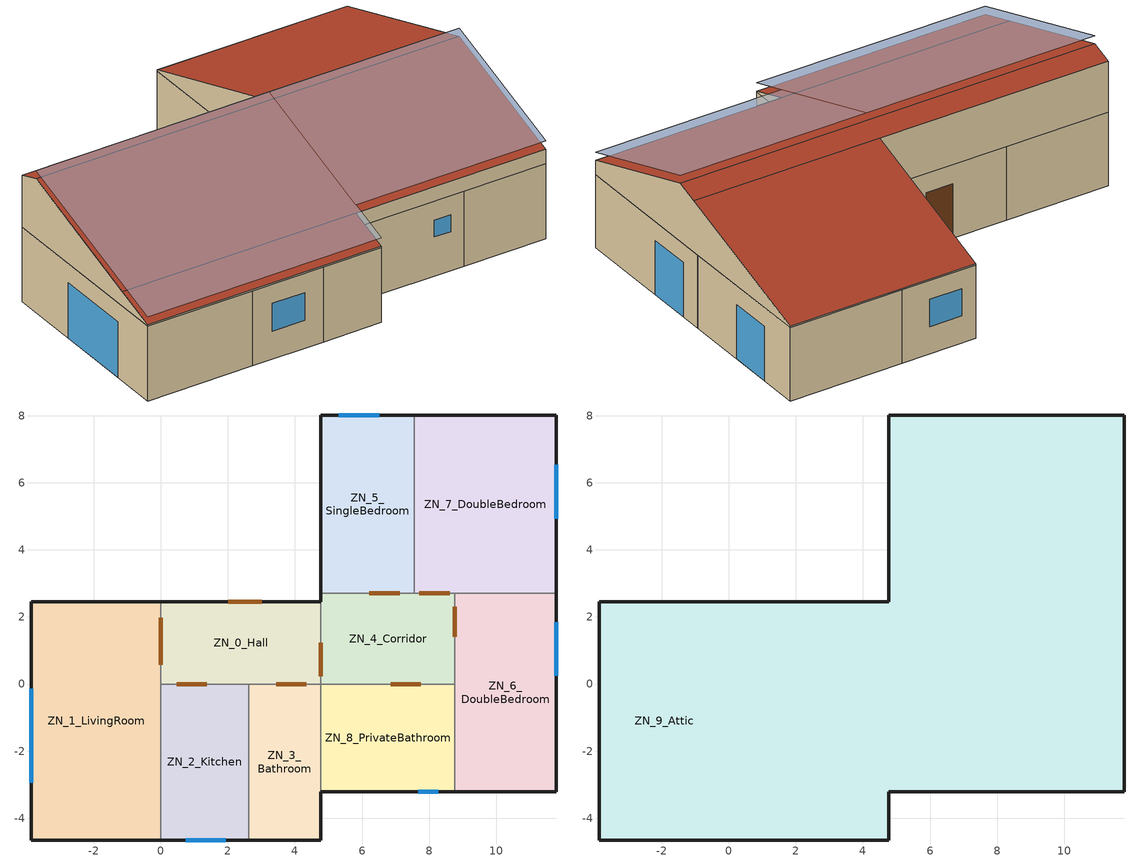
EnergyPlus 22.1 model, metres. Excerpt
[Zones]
ZN_0_Hall
 floor ground (GROUND_FLOOR): 4.77,2.46 4.77,0 0,0 0,2.46 z0
 wall outside (EXT_WALL): 4.77,2.46 0,2.46 z0:2.7
 wall to ZN_4_Corridor (INT_WALL): 4.77,0 4.77,2.46 z0:2.7
 wall to ZN_3_Bathroom (INT_WALL): 2.62,0 4.77,0 z0:2.7
 wall to ZN_1_LivingRoom (INT_WALL): 0,2.46 0,0 z0:2.7
 wall to ZN_2_Kitchen (INT_WALL): 0,0 2.62,0 z0:2.7
 door inside (INT_DOOR): 0.47,0 1.37,0 / 3.44,0 4.34,0 / 0,1.97 0,0.57 / 4.77,0.23 4.77,1.23 z0:2
 door (EXT_DOOR): 3.01,2.46 2.01,2.46 z0:2
ZN_1_LivingRoom
 floor ground (GROUND_FLOOR): 0,2.46 0,-4.65 -3.86,-4.65 -3.86,2.46 z0
 wall outside (EXT_WALL): 0,2.46 -3.86,2.46 -3.86,-4.65 0,-4.65 z0:2.7
 wall to ZN_2_Kitchen (INT_WALL): 0,-4.65 0,0 z0:2.7
 window (EXT_WINDOW): -3.86,-0.14 -3.86,-2.94 z0:2
ZN_2_Kitchen
 floor ground (GROUND_FLOOR): 2.62,0 2.62,-4.65 0,-4.65 0,0 z0
 wall outside (EXT_WALL): 0,-4.65 2.62,-4.65 z0:2.7
 wall to ZN_3_Bathroom (INT_WALL): 2.62,-4.65 2.62,0 z0:2.7
 window (EXT_WINDOW): 0.74,-4.65 1.94,-4.65 z1.01:2.01
ZN_3_Bathroom
 floor ground (GROUND_FLOOR): 4.77,0 4.77,-4.65 2.62,-4.65 2.62,0 z0
 wall outside (EXT_WALL): 2.62,-4.65 4.77,-4.65 4.77,-3.21 z0:2.7
 wall to ZN_8_PrivateBathroom (INT_WALL): 4.77,-3.21 4.77,0 z0:2.7
ZN_4_Corridor
 floor ground (GROUND_FLOOR): 8.77,2.7 8.77,0 4.77,0 4.77,2.7 z0
 wall outside (EXT_WALL): 4.77,2.7 4.77,2.46 z0:2.7
 wall to ZN_5_SingleBedroom (INT_WALL): 7.55,2.7 4.77,2.7 z0:2.7
 wall to ZN_8_PrivateBathroom (INT_WALL): 4.77,0 8.77,0 z0:2.7
 wall to ZN_6_DoubleBedroom (INT_WALL): 8.77,0 8.77,2.7 z0:2.7
 wall to ZN_7_DoubleBedroom (INT_WALL): 8.77,2.7 7.55,2.7 z0:2.7
 door inside (INT_DOOR): 8.77,1.41 8.77,2.31 / 6.85,0 7.75,0 / 7.12,2.7 6.22,2.7 / 8.61,2.7 7.71,2.7 z0:2
ZN_5_SingleBedroom
 floor ground (GROUND_FLOOR): 7.55,8.02 7.55,2.7 4.77,2.7 4.77,8.02 z0
 wall outside (EXT_WALL): 7.55,8.02 4.77,8.02 4.77,2.7 z0:2.7
 wall to ZN_7_DoubleBedroom (INT_WALL): 7.55,2.7 7.55,8.02 z0:2.7
 window (EXT_WINDOW): 6.51,8.02 5.31,8.02 z1.01:2.01
ZN_6_DoubleBedroom
 floor ground (GROUND_FLOOR): 11.79,2.7 11.79,-3.21 8.77,-3.21 8.77,2.7 z0
 wall outside (EXT_WALL): 8.77,-3.21 11.79,-3.21 11.79,2.7 z0:2.7
 wall to ZN_8_PrivateBathroom (INT_WALL): 8.77,0 8.77,-3.21 z0:2.7
 wall to ZN_7_DoubleBedroom (INT_WALL): 11.79,2.7 8.77,2.7 z0:2.7
 window (EXT_WINDOW): 11.79,0.24 11.79,1.84 z0:2
ZN_7_DoubleBedroom
 floor ground (GROUND_FLOOR): 11.79,8.02 11.79,2.7 7.55,2.7 7.55,8.02 z0
 wall outside (EXT_WALL): 11.79,2.7 11.79,8.02 7.55,8.02 z0:2.7
 window (EXT_WINDOW): 11.79,4.93 11.79,6.53 z0:2
ZN_8_PrivateBathroom
 floor ground (GROUND_FLOOR): 8.77,0 8.77,-3.21 4.77,-3.21 4.77,0 z0
 wall outside (EXT_WALL): 4.77,-3.21 8.77,-3.21 z0:2.7
 window (EXT_WINDOW): 7.67,-3.21 8.27,-3.21 z1.41:2.01
ZN_9_Attic
 floor to ZN_0_Hall (INT_FLOOR): 4.77,2.46 4.77,0 0,0 0,2.46 z2.7
 floor to ZN_7_DoubleBedroom (INT_FLOOR): 11.79,8.02 11.79,2.7 7.55,2.7 7.55,8.02 z2.7
 floor to ZN_5_SingleBedroom (INT_FLOOR): 7.55,8.02 7.55,2.7 4.77,2.7 4.77,8.02 z2.7
 floor to ZN_6_DoubleBedroom (INT_FLOOR): 11.79,2.7 11.79,-3.21 8.77,-3.21 8.77,2.7 z2.7
 floor to ZN_8_PrivateBathroom (INT_FLOOR): 8.77,0 8.77,-3.21 4.77,-3.21 4.77,0 z2.7
 floor to ZN_1_LivingRoom (INT_FLOOR): 0,2.46 0,-4.65 -3.86,-4.65 -3.86,2.46 z2.7
 floor to ZN_3_Bathroom (INT_FLOOR): 4.77,0 4.77,-4.65 2.62,-4.65 2.62,0 z2.7
 floor to ZN_2_Kitchen (INT_FLOOR): 2.62,0 2.62,-4.65 0,-4.65 0,0 z2.7
 floor to ZN_4_Corridor (INT_FLOOR): 8.77,2.7 8.77,0 4.77,0 4.77,2.7 z2.7
 wall outside (EXT_WALL): 11.79,8.02 4.77,8.02 / -3.86,-4.65 4.77,-4.65 z2.7:2.75; 4.77,-3.21 11.79,-3.21 z2.7:3.23; 4.77,2.46 -3.86,2.46 z2.7:4.58; 11.79,-3.21,3.23 11.79,-3.21,2.7 11.79,8.02,2.7 11.79,8.02,2.75 11.79,1.68,4.84; -3.86,2.46,4.58 -3.86,2.46,2.7 -3.86,-4.65,2.7 -3.86,-4.65,2.75 -3.86,1.68,4.84; 4.77,-4.65,2.75 4.77,-4.65,2.7 4.77,-3.21,2.7 4.77,-3.21,3.23; 4.77,8.02,2.75 4.77,8.02,2.7 4.77,2.46,2.7 4.77,2.46,4.58
 roof outside (ROOF): -3.86,-3.21,3.23 -3.86,-4.65,2.75 4.77,-4.65,2.75 4.77,-3.21,3.23; 11.79,2.46,4.58 11.79,8.02,2.75 4.77,8.02,2.75 4.77,2.46,4.58; -3.86,1.68,4.84 -3.86,-3.21,3.23 11.79,-3.21,3.23 11.79,1.68,4.84; 11.79,1.68,4.84 11.79,2.46,4.58 -3.86,2.46,4.58 -3.86,1.68,4.84
shading: -3.86,1.68,5.14 -3.86,-4.65,3.05 4.77,-4.65,3.05 4.77,1.68,5.14; 4.77,1.68,5.14 4.77,-3.21,3.53 11.79,-3.21,3.53 11.79,1.68,5.14
[Building]
SingleFamilyHouse: North Axis {deg}=0; Terrain=Suburbs; Loads Convergence Tolerance Value {W}=0.04; Temperature Convergence Tolerance Value {deltaC}=0.4; Solar Distribution=FullExteriorWithReflections; Maximum Number of Warmup Days=25; Minimum Number of Warmup Days=6
[Site:Location]
Brasilia BRA: Latitude {deg}=-15.7426; Longitude {deg}=-47.896; Time Zone {hr}=-3; Elevation {m}=1056
[SizingPeriod:WeatherFileDays]
SizingPeriod: Begin Month=1; Begin Day of Month=1; End Month=12; End Day of Month=31; Day of Week for Start Day=Sunday; Use Weather File Daylight Saving Period=Yes; Use Weather File Rain and Snow Indicators=Yes
[Site:GroundTemperature:BuildingSurface]
23.4, 23, 22.3, 21.7, 20.5, 19.8, 19.7, 20, 20.8, 21.7, 22.6, 23.2
[Site:GroundTemperature:Shallow]
22.9, 22.8, 22.4, 22, 21, 20.4, 20.2, 20.2, 20.7, 21.3, 22, 22.6
[Site:WaterMainsTemperature]
Calculation Method=CorrelationFromWeatherFile
[Material] Thermal Absorptance=0.9
Name | Roughness | Thickness {m} | Conductivity {W/m-K} | Density {kg/m3} | Specific Heat {J/kg-K} | Solar Absorptance | Visible Absorptance
Chipboard_0.03 | VeryRough | 0.03 | 0.067 | 430 | 1260 | 0.78 | 0.78
Insulation_0.08 | VeryRough | 0.08 | 0.04 | 32.1 | 836.8 | 0.93 | 0.93
Insulation_0.08231339 | VeryRough | 0.0823134 | 0.04 | 32.1 | 836.8 | 0.93 | 0.93
DenseInsulation_0.1 | VeryRough | 0.1 | 0.04 | 91.3 | 836.8 | 0.5 | 0.5
DenseBrick_0.11144979 | Rough | 0.11145 | 1.25 | 2082.4 | 920.5 | 0.93 | 0.93
Hardwood_0.02 | MediumSmooth | 0.02 | 0.2 | 825 | 2385 | 0.78 | 0.78
Hardwood_0.005 | MediumSmooth | 0.005 | 0.2 | 825 | 2385 | 0.78 | 0.78
FeltAndMembrane_0.010689396 | Rough | 0.0106894 | 0.19 | 1121.3 | 1673.6 | 0.75 | 0.75
Hardwood_0.04 | MediumSmooth | 0.04 | 0.2 | 825 | 2385 | 0.78 | 0.78
HighWeightConcrete_0.2 | MediumRough | 0.2 | 1.73 | 2245.6 | 836.8 | 0.65 | 0.65
ConcreteBlock_0.07 | MediumRough | 0.07 | 1.73 | 2243 | 836.8 | 0.65 | 0.65
ConcreteBlock_0.15 | MediumRough | 0.15 | 1.73 | 2243 | 836.8 | 0.65 | 0.65
PlasterGypsumBoard_0.01 | Rough | 0.01 | 0.22 | 950 | 840 | 0.6 | 0.6
PlasterGypsumBoard_0.02 | Rough | 0.02 | 0.22 | 950 | 840 | 0.6 | 0.6
PlasterConcrete_0.02 | Rough | 0.02 | 0.431 | 1250 | 1088 | 0.6 | 0.6
PlasterLime_0.02 | Rough | 0.02 | 0.8 | 1600 | 840 | 0.6 | 0.6
Slag_0.015 | Rough | 0.015 | 1.44 | 881 | 1673.6 | 0.55 | 0.55
[WindowMaterial:SimpleGlazingSystem]
DoubleGlazingWindow_U_2.4711952_SHGC_0.6373703: U-Factor {W/m2-K}=2.4712; Solar Heat Gain Coefficient=0.63737; Visible Transmittance=0.6
[WindowMaterial:Blind] Slat Orientation=Horizontal; Slat Width {m}=0.025; Slat Separation {m}=0.01875; Slat Thickness {m}=6.0E-4; Slat Angle {deg}=45; Slat Conductivity {W/m-K}=160; Front Side Slat Beam Solar Reflectance=0.7; Back Side Slat Beam Solar Reflectance=0.7; Slat Diffuse Solar Transmittance=0; Front Side Slat Diffuse Solar Reflectance=0.7; Back Side Slat Diffuse Solar Reflectance=0.7; Slat Beam Visible Transmittance=0; Front Side Slat Beam Visible Reflectance=0.7; Back Side Slat Beam Visible Reflectance=0.7; Front Side Slat Diffuse Visible Reflectance=0.7; Back Side Slat Diffuse Visible Reflectance=0.7; Front Side Slat Infrared Hemispherical Emissivity=0.7; Back Side Slat Infrared Hemispherical Emissivity=0.7; Blind to Glass Distance {m}=0.12; Blind Top Opening Multiplier=0; Blind Bottom Opening Multiplier=0; Blind Left Side Opening Multiplier=0; Blind Right Side Opening Multiplier=0; Minimum Slat Angle {deg}=0; Maximum Slat Angle {deg}=180
ZN_1_LivingRoom_WSC_Material; ZN_8_PrivateBathroom_WSC_Material; ZN_7_DoubleBedroom_WSC_Material; ZN_5_SingleBedroom_WSC_Material; ZN_6_DoubleBedroom_WSC_Material; ZN_2_Kitchen_WSC_Material
[Construction]
INT_WALL: PlasterGypsumBoard_0.02, ConcreteBlock_0.07, PlasterGypsumBoard_0.02
GROUND_FLOOR: HighWeightConcrete_0.2, Insulation_0.08231339, PlasterLime_0.02, PlasterGypsumBoard_0.01, Hardwood_0.02
INT_DOOR: Hardwood_0.005, Chipboard_0.03, Hardwood_0.005
EXT_WALL: PlasterConcrete_0.02, DenseBrick_0.11144979, Insulation_0.08, ConcreteBlock_0.15, PlasterGypsumBoard_0.02
ROOF: Slag_0.015, FeltAndMembrane_0.010689396, DenseInsulation_0.1, HighWeightConcrete_0.2, PlasterGypsumBoard_0.02
EXT_WINDOW: DoubleGlazingWindow_U_2.4711952_SHGC_0.6373703
EXT_DOOR: Hardwood_0.04
INT_FLOOR: Hardwood_0.02, PlasterGypsumBoard_0.01, HighWeightConcrete_0.2, PlasterGypsumBoard_0.02
[Zone] Multiplier=1
Name | Ceiling Height {m} | Volume {m3} | Floor Area {m2}
ZN_0_Hall; ZN_1_LivingRoom; ZN_2_Kitchen; ZN_3_Bathroom; ZN_4_Corridor; ZN_5_SingleBedroom; ZN_6_DoubleBedroom; ZN_7_DoubleBedroom; ZN_8_PrivateBathroom | autocalculate | autocalculate | autocalculate
ZN_9_Attic |  | 167.501
[WindowShadingControl] Shading Type=ExteriorBlind; Shading Control Type=AlwaysOn; Shading Control Is Scheduled=No; Glare Control Is Active=No; Type of Slat Angle Control for Blinds=FixedSlatAngle
Name | Zone | Shading Device Material | Daylighting Control Object | Fenestration Surface 1
ZN_7_DoubleBedroom_WSC | ZN_7_DoubleBedroom | ZN_7_DoubleBedroom_WSC_Material | DAYLIGHTING_CON_ZN_7_DoubleBedroom | ZN_7_DOUBLEBEDROOM_EAST_WALL_GLASSDOOR
ZN_5_SingleBedroom_WSC | ZN_5_SingleBedroom | ZN_5_SingleBedroom_WSC_Material | DAYLIGHTING_CON_ZN_5_SingleBedroom | ZN_5_SINGLEBEDROOM_NORTH_WINDOW
ZN_6_DoubleBedroom_WSC | ZN_6_DoubleBedroom | ZN_6_DoubleBedroom_WSC_Material | DAYLIGHTING_CON_ZN_6_DoubleBedroom | ZN_6_DOUBLEBEDROOM_EAST_WALL_GLASSDOOR
ZN_1_LivingRoom_WSC | ZN_1_LivingRoom | ZN_1_LivingRoom_WSC_Material | DAYLIGHTING_CON_ZN_1_LivingRoom | ZN_1_LIVINGROOM_WEST_WALL_GLASSDOOR
ZN_2_Kitchen_WSC | ZN_2_Kitchen | ZN_2_Kitchen_WSC_Material | DAYLIGHTING_CON_ZN_2_Kitchen | ZN_2_KITCHEN_SOUTH_WINDOW
ZN_8_PrivateBathroom_WSC | ZN_8_PrivateBathroom | ZN_8_PrivateBathroom_WSC_Material | DAYLIGHTING_CON_ZN_8_PrivateBathroom | ZN_8_PRIVATEBATHROOM_SOUTH_WINDOW
[People] Number of People Calculation Method=People; Fraction Radiant=0.3; Sensible Heat Fraction=Autocalculate
Name | Zone or ZoneList or Space or SpaceList | Number of People Schedule | Number of People | Activity Level Schedule
PEOPLE_ZN_2_Kitchen | ZN_2_Kitchen | SCH_NUMBER_PEOPLE_ZN_2_Kitchen | 2 | SCH_ACT_PEOPLE_ZN_2_Kitchen
PEOPLE_ZN_5_SingleBedroom | ZN_5_SingleBedroom | SCH_NUMBER_PEOPLE_ZN_5_SingleBedroom | 1 | SCH_ACT_PEOPLE_ZN_5_SingleBedroom
PEOPLE_ZN_8_PrivateBathroom | ZN_8_PrivateBathroom | SCH_NUMBER_PEOPLE_ZN_8_PrivateBathroom | 1 | SCH_ACT_PEOPLE_ZN_8_PrivateBathroom
PEOPLE_ZN_1_LivingRoom | ZN_1_LivingRoom | SCH_NUMBER_PEOPLE_ZN_1_LivingRoom | 4 | SCH_ACT_PEOPLE_ZN_1_LivingRoom
PEOPLE_ZN_7_DoubleBedroom | ZN_7_DoubleBedroom | SCH_NUMBER_PEOPLE_ZN_7_DoubleBedroom | 2 | SCH_ACT_PEOPLE_ZN_7_DoubleBedroom
PEOPLE_ZN_3_Bathroom | ZN_3_Bathroom | SCH_NUMBER_PEOPLE_ZN_3_Bathroom | 1 | SCH_ACT_PEOPLE_ZN_3_Bathroom
PEOPLE_ZN_0_Hall | ZN_0_Hall | SCH_NUMBER_PEOPLE_ZN_0_Hall | 1 | SCH_ACT_PEOPLE_ZN_0_Hall
PEOPLE_ZN_4_Corridor | ZN_4_Corridor | SCH_NUMBER_PEOPLE_ZN_4_Corridor | 1 | SCH_ACT_PEOPLE_ZN_4_Corridor
PEOPLE_ZN_6_DoubleBedroom | ZN_6_DoubleBedroom | SCH_NUMBER_PEOPLE_ZN_6_DoubleBedroom | 2 | SCH_ACT_PEOPLE_ZN_6_DoubleBedroom
[Lights] Design Level Calculation Method=Watts/Area; Return Air Fraction=0; Fraction Radiant=0.59; Fraction Visible=0.2; Fraction Replaceable=1
Name | Zone or ZoneList or Space or SpaceList | Schedule | Watts per Zone Floor Area {W/m2}
LIGHTS_ZN_7_DoubleBedroom | ZN_7_DoubleBedroom | SCH_LIGHTS_ZN_7_DoubleBedroom | 7.5
LIGHTS_ZN_1_LivingRoom | ZN_1_LivingRoom | SCH_LIGHTS_ZN_1_LivingRoom | 7.5
LIGHTS_ZN_2_Kitchen | ZN_2_Kitchen | SCH_LIGHTS_ZN_2_Kitchen | 5
LIGHTS_ZN_0_Hall | ZN_0_Hall | SCH_LIGHTS_ZN_0_Hall | 3.2
LIGHTS_ZN_3_Bathroom | ZN_3_Bathroom | SCH_LIGHTS_ZN_3_Bathroom | 7.5
LIGHTS_ZN_8_PrivateBathroom | ZN_8_PrivateBathroom | SCH_LIGHTS_ZN_8_PrivateBathroom | 7.5
LIGHTS_ZN_6_DoubleBedroom | ZN_6_DoubleBedroom | SCH_LIGHTS_ZN_6_DoubleBedroom | 7.5
LIGHTS_ZN_4_Corridor | ZN_4_Corridor | SCH_LIGHTS_ZN_4_Corridor | 3.2
LIGHTS_ZN_5_SingleBedroom | ZN_5_SingleBedroom | SCH_LIGHTS_ZN_5_SingleBedroom | 7.5
[ElectricEquipment] Design Level Calculation Method=EquipmentLevel; Fraction Latent=0; Fraction Radiant=0.3
Name | Zone or ZoneList or Space or SpaceList | Schedule | Design Level {W} | Fraction Lost
ZN_7_DoubleBedroom_GeneralEquipment_0 | ZN_7_DoubleBedroom | SCH_ELECT_ZN_7_DoubleBedroom_GeneralEquipment_0 | 250 | 0
ZN_2_Kitchen_GeneralEquipment_0 | ZN_2_Kitchen | SCH_ELECT_ZN_2_Kitchen_GeneralEquipment_0 | 500 | 0.3
ZN_5_SingleBedroom_GeneralEquipment_0 | ZN_5_SingleBedroom | SCH_ELECT_ZN_5_SingleBedroom_GeneralEquipment_0 | 250 | 0
ZN_4_Corridor_GeneralEquipment_0 | ZN_4_Corridor | SCH_ELECT_ZN_4_Corridor_GeneralEquipment_0 | 20 | 0
ZN_3_Bathroom_GeneralEquipment_0 | ZN_3_Bathroom | SCH_ELECT_ZN_3_Bathroom_GeneralEquipment_0 | 100 | 0.3
ZN_2_Kitchen_WashingMachine_3 | ZN_2_Kitchen | SCH_ELECT_ZN_2_Kitchen_WashingMachine_3 | 330.4 | 0
ZN_6_DoubleBedroom_GeneralEquipment_0 | ZN_6_DoubleBedroom | SCH_ELECT_ZN_6_DoubleBedroom_GeneralEquipment_0 | 250 | 0
ZN_1_LivingRoom_GeneralEquipment_0 | ZN_1_LivingRoom | SCH_ELECT_ZN_1_LivingRoom_GeneralEquipment_0 | 350 | 0
ZN_2_Kitchen_Dishwasher_2 | ZN_2_Kitchen | SCH_ELECT_ZN_2_Kitchen_Dishwasher_2 | 610 | 0
ZN_0_Hall_GeneralEquipment_0 | ZN_0_Hall | SCH_ELECT_ZN_0_Hall_GeneralEquipment_0 | 20 | 0
ZN_8_PrivateBathroom_GeneralEquipment_0 | ZN_8_PrivateBathroom | SCH_ELECT_ZN_8_PrivateBathroom_GeneralEquipment_0 | 100 | 0.3
[Daylighting:Controls] Daylighting Method=SplitFlux; Lighting Control Type=ContinuousOff; Minimum Input Power Fraction for Continuous or ContinuousOff Dimming Control=0.3; Minimum Light Output Fraction for Continuous or ContinuousOff Dimming Control=0.2; Number of Stepped Control Steps=1; Probability Lighting will be Reset When Needed in Manual Stepped Control=1; Glare Calculation Azimuth Angle of View Direction Clockwise from Zone y-Axis {deg}=0; Maximum Allowable Discomfort Glare Index=20; DElight Gridding Resolution {m2}=1; Fraction of Lights Controlled by Reference Point 1=1; Illuminance Setpoint at Reference Point 1 {lux}=300
Name | Zone or Space | Availability Schedule | Glare Calculation Daylighting Reference Point | Daylighting Reference Point 1
DAYLIGHTING_CON_ZN_2_Kitchen | ZN_2_Kitchen | SCH_DAYLIGHTING_CON_ZN_2_Kitchen | DAYLIGHTING_CON_ZN_2_Kitchen_PT_0 | DAYLIGHTING_CON_ZN_2_Kitchen_PT_0
DAYLIGHTING_CON_ZN_6_DoubleBedroom | ZN_6_DoubleBedroom | SCH_DAYLIGHTING_CON_ZN_6_DoubleBedroom | DAYLIGHTING_CON_ZN_6_DoubleBedroom_PT_0 | DAYLIGHTING_CON_ZN_6_DoubleBedroom_PT_0
DAYLIGHTING_CON_ZN_8_PrivateBathroom | ZN_8_PrivateBathroom | SCH_DAYLIGHTING_CON_ZN_8_PrivateBathroom | DAYLIGHTING_CON_ZN_8_PrivateBathroom_PT_0 | DAYLIGHTING_CON_ZN_8_PrivateBathroom_PT_0
DAYLIGHTING_CON_ZN_5_SingleBedroom | ZN_5_SingleBedroom | SCH_DAYLIGHTING_CON_ZN_5_SingleBedroom | DAYLIGHTING_CON_ZN_5_SingleBedroom_PT_0 | DAYLIGHTING_CON_ZN_5_SingleBedroom_PT_0
DAYLIGHTING_CON_ZN_7_DoubleBedroom | ZN_7_DoubleBedroom | SCH_DAYLIGHTING_CON_ZN_7_DoubleBedroom | DAYLIGHTING_CON_ZN_7_DoubleBedroom_PT_0 | DAYLIGHTING_CON_ZN_7_DoubleBedroom_PT_0
DAYLIGHTING_CON_ZN_1_LivingRoom | ZN_1_LivingRoom | SCH_DAYLIGHTING_CON_ZN_1_LivingRoom | DAYLIGHTING_CON_ZN_1_LivingRoom_PT_0 | DAYLIGHTING_CON_ZN_1_LivingRoom_PT_0
[ZoneInfiltration:DesignFlowRate] Design Flow Rate Calculation Method=AirChanges/Hour; Constant Term Coefficient=1; Temperature Term Coefficient=0; Velocity Term Coefficient=0; Velocity Squared Term Coefficient=0
Name | Zone or ZoneList | Schedule | Air Changes per Hour {1/hr}
INFILTRATION_ZN_3_Bathroom | ZN_3_Bathroom | SCH_INFILTRATION_ZN_3_Bathroom | 0.2
INFILTRATION_ZN_4_Corridor | ZN_4_Corridor | SCH_INFILTRATION_ZN_4_Corridor | 0.2
INFILTRATION_ZN_0_Hall | ZN_0_Hall | SCH_INFILTRATION_ZN_0_Hall | 0.4
INFILTRATION_ZN_1_LivingRoom | ZN_1_LivingRoom | SCH_INFILTRATION_ZN_1_LivingRoom | 0.4
INFILTRATION_ZN_2_Kitchen | ZN_2_Kitchen | SCH_INFILTRATION_ZN_2_Kitchen | 0.4
INFILTRATION_ZN_5_SingleBedroom | ZN_5_SingleBedroom | SCH_INFILTRATION_ZN_5_SingleBedroom | 0.4
INFILTRATION_ZN_6_DoubleBedroom | ZN_6_DoubleBedroom | SCH_INFILTRATION_ZN_6_DoubleBedroom | 0.4
INFILTRATION_ZN_7_DoubleBedroom | ZN_7_DoubleBedroom | SCH_INFILTRATION_ZN_7_DoubleBedroom | 0.4
INFILTRATION_ZN_8_PrivateBathroom | ZN_8_PrivateBathroom | SCH_INFILTRATION_ZN_8_PrivateBathroom | 0.4
[ZoneVentilation:DesignFlowRate] Design Flow Rate Calculation Method=AirChanges/Hour; Air Changes per Hour {1/hr}=0.6; Ventilation Type=Exhaust; Fan Pressure Rise {Pa}=130; Fan Total Efficiency=0.7; Constant Term Coefficient=1; Minimum Outdoor Temperature {C}=10; Maximum Outdoor Temperature {C}=35
Name | Zone or ZoneList | Schedule
VENT_DFR_ZN_3_Bathroom_0 | ZN_3_Bathroom | SCH_VENT_DFR_ZN_3_Bathroom_0
VENT_DFR_ZN_8_PrivateBathroom_0 | ZN_8_PrivateBathroom | SCH_VENT_DFR_ZN_8_PrivateBathroom_0
VENT_DFR_ZN_2_Kitchen_0 | ZN_2_Kitchen | SCH_VENT_DFR_ZN_2_Kitchen_0
[HVACTemplate:Thermostat] Constant Heating Setpoint {C}=20; Constant Cooling Setpoint {C}=25
THERMOSTAT_ZN_1_LivingRoom; THERMOSTAT_ZN_7_DoubleBedroom; THERMOSTAT_ZN_6_DoubleBedroom; THERMOSTAT_ZN_5_SingleBedroom
[HVACTemplate:Zone:IdealLoadsAirSystem] Maximum Heating Supply Air Temperature {C}=40; Minimum Cooling Supply Air Temperature {C}=14; Maximum Heating Supply Air Humidity Ratio {kgWater/kgDryAir}=0.0156; Minimum Cooling Supply Air Humidity Ratio {kgWater/kgDryAir}=0.0077; Heating Limit=LimitFlowRate; Maximum Heating Air Flow Rate {m3/s}=Autosize; Cooling Limit=LimitFlowRate; Maximum Cooling Air Flow Rate {m3/s}=Autosize; Dehumidification Control Type=ConstantSensibleHeatRatio; Cooling Sensible Heat Ratio=0.7; Dehumidification Setpoint {percent}=50; Humidification Control Type=None; Humidification Setpoint {percent}=30; Outdoor Air Method=None; Outdoor Air Flow Rate per Person {m3/s}=0.00944; Demand Controlled Ventilation Type=None; Outdoor Air Economizer Type=NoEconomizer; Heat Recovery Type=None; Sensible Heat Recovery Effectiveness=0.7; Latent Heat Recovery Effectiveness=0.65
Name | Template Thermostat | System Availability Schedule
ZN_5_SingleBedroom | THERMOSTAT_ZN_5_SingleBedroom | SCH_ILAS_ZN_5_SingleBedroom
ZN_7_DoubleBedroom | THERMOSTAT_ZN_7_DoubleBedroom | SCH_ILAS_ZN_7_DoubleBedroom
ZN_6_DoubleBedroom | THERMOSTAT_ZN_6_DoubleBedroom | SCH_ILAS_ZN_6_DoubleBedroom
ZN_1_LivingRoom | THERMOSTAT_ZN_1_LivingRoom | SCH_ILAS_ZN_1_LivingRoom
[WaterUse:Equipment]
Name | Peak Flow Rate {m3/s} | Flow Rate Fraction Schedule | Target Temperature Schedule | Zone
ZN_8_PrivateBathroom_Shower_2 | 8.889E-5 | SCH_FLOW_RATE_FRACT_ZN_8_PrivateBathroom_Shower_2 | SCH_TARGET_TEMP_ZN_8_PrivateBathroom_Shower_2 | ZN_8_PrivateBathroom
ZN_2_Kitchen_WashingMachine_3 | 7.278E-6 | SCH_FLOW_RATE_FRACT_ZN_2_Kitchen_WashingMachine_3 |  | ZN_2_Kitchen
ZN_8_PrivateBathroom_Sink_1 | 8.333E-6 | SCH_FLOW_RATE_FRACT_ZN_8_PrivateBathroom_Sink_1 |  | ZN_8_PrivateBathroom
ZN_2_Kitchen_Dishwasher_2 | 1.425E-6 | SCH_FLOW_RATE_FRACT_ZN_2_Kitchen_Dishwasher_2 |  | ZN_2_Kitchen
ZN_2_Kitchen_Sink_1 | 2.778E-6 | SCH_FLOW_RATE_FRACT_ZN_2_Kitchen_Sink_1 |  | ZN_2_Kitchen
ZN_3_Bathroom_Shower_2 | 8.889E-5 | SCH_FLOW_RATE_FRACT_ZN_3_Bathroom_Shower_2 | SCH_TARGET_TEMP_ZN_3_Bathroom_Shower_2 | ZN_3_Bathroom
ZN_3_Bathroom_Toilet_3 | 2.4444e-05 | SCH_FLOW_RATE_FRACT_ZN_3_Bathroom_Toilet_3 |  | ZN_3_Bathroom
ZN_3_Bathroom_Sink_1 | 8.333E-6 | SCH_FLOW_RATE_FRACT_ZN_3_Bathroom_Sink_1 |  | ZN_3_Bathroom
ZN_8_PrivateBathroom_Toilet_3 | 2.4444e-05 | SCH_FLOW_RATE_FRACT_ZN_8_PrivateBathroom_Toilet_3 |  | ZN_8_PrivateBathroom
[Schedule:Compact]
SCH_FLOW_RATE_FRACT_ZN_8_PrivateBathroom_Toilet_3; SCH_FLOW_RATE_FRACT_ZN_3_Bathroom_Sink_1; SCH_FLOW_RATE_FRACT_ZN_3_Bathroom_Toilet_3; SCH_FLOW_RATE_FRACT_ZN_8_PrivateBathroom_Sink_1: Through: 12/31, For: Alldays, Until: 1:00, 0, Until: 2:00, 0, Until: 3:00, 0, Until: 4:00, 0, Until: 5:00, 0, Until: 6:00, 0, Until: 7:00, 0, Until: 8:00, 0.5, Until: 9:00, 0, Until: 10:00, 0, Until: 11:00, 0, Until: 12:00, 0, Until: 13:00, 0, Until: 14:00, 0, Until: 15:00, 0, Until: 16:00, 0, Until: 17:00, 0, Until: 18:00, 0, Until: 19:00, 0, Until: 20:00, 0, Until: 21:00, 0, Until: 22:00, 0, Until: 23:00, 0.5, Until: 24:00, 0
SCH_DAYLIGHTING_CON_ZN_8_PrivateBathroom; SCH_NUMBER_PEOPLE_ZN_8_PrivateBathroom; SCH_ELECT_ZN_3_Bathroom_GeneralEquipment_0; SCH_VENT_DFR_ZN_3_Bathroom_0; SCH_NUMBER_PEOPLE_ZN_3_Bathroom; SCH_ELECT_ZN_8_PrivateBathroom_GeneralEquipment_0; SCH_VENT_DFR_ZN_8_PrivateBathroom_0; SCH_LIGHTS_ZN_8_PrivateBathroom; SCH_LIGHTS_ZN_3_Bathroom: Through: 12/31, For: Alldays, Until: 1:00, 0, Until: 2:00, 0, Until: 3:00, 0, Until: 4:00, 0, Until: 5:00, 0, Until: 6:00, 0, Until: 7:00, 0, Until: 8:00, 1, Until: 9:00, 0, Until: 10:00, 0, Until: 11:00, 0, Until: 12:00, 0, Until: 13:00, 0, Until: 14:00, 0, Until: 15:00, 0, Until: 16:00, 0, Until: 17:00, 0, Until: 18:00, 0, Until: 19:00, 0, Until: 20:00, 0, Until: 21:00, 0, Until: 22:00, 0, Until: 23:00, 0.5, Until: 24:00, 1
SCH_VENT_DFR_ZN_2_Kitchen_0; SCH_NUMBER_PEOPLE_ZN_2_Kitchen: Through: 12/31, For: Alldays, Until: 1:00, 0, Until: 2:00, 0, Until: 3:00, 0, Until: 4:00, 0, Until: 5:00, 0, Until: 6:00, 0, Until: 7:00, 0, Until: 8:00, 1, Until: 9:00, 0.5, Until: 10:00, 0, Until: 11:00, 0, Until: 12:00, 0, Until: 13:00, 1, Until: 14:00, 0, Until: 15:00, 0, Until: 16:00, 0, Until: 17:00, 0, Until: 18:00, 0, Until: 19:00, 1, Until: 20:00, 1, Until: 21:00, 0, Until: 22:00, 0, Until: 23:00, 0, Until: 24:00, 0
SCH_ELECT_ZN_1_LivingRoom_GeneralEquipment_0; SCH_LIGHTS_ZN_1_LivingRoom; SCH_DAYLIGHTING_CON_ZN_1_LivingRoom: Through: 12/31, For: Alldays, Until: 1:00, 0, Until: 2:00, 0, Until: 3:00, 0, Until: 4:00, 0, Until: 5:00, 0, Until: 6:00, 0, Until: 7:00, 0, Until: 8:00, 0, Until: 9:00, 0, Until: 10:00, 0, Until: 11:00, 0, Until: 12:00, 0, Until: 13:00, 0, Until: 14:00, 0, Until: 15:00, 0, Until: 16:00, 0, Until: 17:00, 0, Until: 18:00, 0, Until: 19:00, 1, Until: 20:00, 1, Until: 21:00, 1, Until: 22:00, 1, Until: 23:00, 1, Until: 24:00, 0.5
SCH_LIGHTS_ZN_4_Corridor; SCH_ELECT_ZN_4_Corridor_GeneralEquipment_0; SCH_ELECT_ZN_0_Hall_GeneralEquipment_0; SCH_LIGHTS_ZN_0_Hall: Through: 12/31, For: Alldays, Until: 1:00, 0, Until: 2:00, 0, Until: 3:00, 0, Until: 4:00, 0, Until: 5:00, 0, Until: 6:00, 0, Until: 7:00, 0.5, Until: 8:00, 1, Until: 9:00, 0.5, Until: 10:00, 0, Until: 11:00, 0, Until: 12:00, 0, Until: 13:00, 1, Until: 14:00, 0, Until: 15:00, 0, Until: 16:00, 0, Until: 17:00, 0, Until: 18:00, 0.5, Until: 19:00, 1, Until: 20:00, 1, Until: 21:00, 1, Until: 22:00, 0.5, Until: 23:00, 0.5, Until: 24:00, 0.5
SCH_NUMBER_PEOPLE_ZN_6_DoubleBedroom; SCH_NUMBER_PEOPLE_ZN_7_DoubleBedroom: Through: 12/31, For: Alldays, Until: 1:00, 1, Until: 2:00, 1, Until: 3:00, 1, Until: 4:00, 1, Until: 5:00, 1, Until: 6:00, 1, Until: 7:00, 1, Until: 8:00, 0, Until: 9:00, 0, Until: 10:00, 0, Until: 11:00, 0, Until: 12:00, 0, Until: 13:00, 0, Until: 14:00, 0, Until: 15:00, 0, Until: 16:00, 0, Until: 17:00, 0, Until: 18:00, 0, Until: 19:00, 0, Until: 20:00, 0, Until: 21:00, 0, Until: 22:00, 0, Until: 23:00, 0, Until: 24:00, 0.5
SCH_FLOW_RATE_FRACT_ZN_3_Bathroom_Shower_2; SCH_FLOW_RATE_FRACT_ZN_8_PrivateBathroom_Shower_2: Through: 12/31, For: Alldays, Until: 1:00, 0, Until: 2:00, 0, Until: 3:00, 0, Until: 4:00, 0, Until: 5:00, 0, Until: 6:00, 0, Until: 7:00, 0, Until: 8:00, 0.125, Until: 9:00, 0, Until: 10:00, 0, Until: 11:00, 0, Until: 12:00, 0, Until: 13:00, 0, Until: 14:00, 0, Until: 15:00, 0, Until: 16:00, 0, Until: 17:00, 0, Until: 18:00, 0, Until: 19:00, 0, Until: 20:00, 0, Until: 21:00, 0, Until: 22:00, 0, Until: 23:00, 0.125, Until: 24:00, 0
SCH_NUMBER_PEOPLE_ZN_0_Hall; SCH_NUMBER_PEOPLE_ZN_4_Corridor: Through: 12/31, For: Alldays, Until: 1:00, 0, Until: 2:00, 0, Until: 3:00, 0, Until: 4:00, 0, Until: 5:00, 0, Until: 6:00, 0, Until: 7:00, 0, Until: 8:00, 0.2, Until: 9:00, 0, Until: 10:00, 0, Until: 11:00, 0, Until: 12:00, 0, Until: 13:00, 0, Until: 14:00, 0, Until: 15:00, 0, Until: 16:00, 0, Until: 17:00, 0, Until: 18:00, 1, Until: 19:00, 0.2, Until: 20:00, 0, Until: 21:00, 0, Until: 22:00, 0, Until: 23:00, 0, Until: 24:00, 0
SCH_FLOW_RATE_FRACT_ZN_2_Kitchen_WashingMachine_3; SCH_ELECT_ZN_2_Kitchen_WashingMachine_3: Through: 12/31, For: Alldays, Until: 1:00, 0.5, Until: 2:00, 0, Until: 3:00, 0, Until: 4:00, 0, Until: 5:00, 0, Until: 6:00, 0, Until: 7:00, 0, Until: 8:00, 0, Until: 9:00, 0, Until: 10:00, 0, Until: 11:00, 0, Until: 12:00, 0, Until: 13:00, 0, Until: 14:00, 0, Until: 15:00, 0, Until: 16:00, 0, Until: 17:00, 0, Until: 18:00, 0, Until: 19:00, 0, Until: 20:00, 0, Until: 21:00, 0, Until: 22:00, 0, Until: 23:00, 0, Until: 24:00, 1
SCH_ELECT_ZN_2_Kitchen_GeneralEquipment_0: Through: 12/31, For: Alldays, Until: 1:00, 0.2, Until: 2:00, 0.2, Until: 3:00, 0.2, Until: 4:00, 0.2, Until: 5:00, 0.2, Until: 6:00, 0.2, Until: 7:00, 0.2, Until: 8:00, 1, Until: 9:00, 0.5, Until: 10:00, 0.2, Until: 11:00, 0.2, Until: 12:00, 0.2, Until: 13:00, 1, Until: 14:00, 0.5, Until: 15:00, 0.2, Until: 16:00, 0.2, Until: 17:00, 0.2, Until: 18:00, 0.5, Until: 19:00, 1, Until: 20:00, 1, Until: 21:00, 0.5, Until: 22:00, 0.2, Until: 23:00, 0.2, Until: 24:00, 0.2
SCH_DAYLIGHTING_CON_ZN_7_DoubleBedroom; SCH_ELECT_ZN_7_DoubleBedroom_GeneralEquipment_0; SCH_LIGHTS_ZN_5_SingleBedroom; SCH_DAYLIGHTING_CON_ZN_5_SingleBedroom; SCH_ELECT_ZN_6_DoubleBedroom_GeneralEquipment_0; SCH_LIGHTS_ZN_7_DoubleBedroom; SCH_LIGHTS_ZN_6_DoubleBedroom; SCH_ELECT_ZN_5_SingleBedroom_GeneralEquipment_0; SCH_DAYLIGHTING_CON_ZN_6_DoubleBedroom: Through: 12/31, For: Alldays, Until: 1:00, 0, Until: 2:00, 0, Until: 3:00, 0, Until: 4:00, 0, Until: 5:00, 0, Until: 6:00, 0, Until: 7:00, 0.5, Until: 8:00, 0.5, Until: 9:00, 0, Until: 10:00, 0, Until: 11:00, 0, Until: 12:00, 0, Until: 13:00, 0, Until: 14:00, 0, Until: 15:00, 0, Until: 16:00, 0, Until: 17:00, 0, Until: 18:00, 1, Until: 19:00, 0.5, Until: 20:00, 0, Until: 21:00, 0.1, Until: 22:00, 0, Until: 23:00, 0.5, Until: 24:00, 0.5
SCH_FLOW_RATE_FRACT_ZN_2_Kitchen_Dishwasher_2; SCH_ELECT_ZN_2_Kitchen_Dishwasher_2: Through: 12/31, For: Alldays, Until: 1:00, 1, Until: 2:00, 0, Until: 3:00, 0, Until: 4:00, 0, Until: 5:00, 0, Until: 6:00, 0, Until: 7:00, 0, Until: 8:00, 0, Until: 9:00, 0, Until: 10:00, 0, Until: 11:00, 0, Until: 12:00, 0, Until: 13:00, 0, Until: 14:00, 0, Until: 15:00, 0, Until: 16:00, 0, Until: 17:00, 0, Until: 18:00, 0, Until: 19:00, 0, Until: 20:00, 0, Until: 21:00, 0, Until: 22:00, 0, Until: 23:00, 0, Until: 24:00, 1
SCH_NUMBER_PEOPLE_ZN_5_SingleBedroom; SCH_ILAS_ZN_5_SingleBedroom; SCH_ILAS_ZN_7_DoubleBedroom; SCH_ILAS_ZN_6_DoubleBedroom: Through: 12/31, For: Alldays, Until: 1:00, 1, Until: 2:00, 1, Until: 3:00, 1, Until: 4:00, 1, Until: 5:00, 1, Until: 6:00, 1, Until: 7:00, 1, Until: 8:00, 0, Until: 9:00, 0, Until: 10:00, 0, Until: 11:00, 0, Until: 12:00, 0, Until: 13:00, 0, Until: 14:00, 0, Until: 15:00, 0, Until: 16:00, 0, Until: 17:00, 0, Until: 18:00, 0, Until: 19:00, 0, Until: 20:00, 0, Until: 21:00, 0, Until: 22:00, 0, Until: 23:00, 1, Until: 24:00, 1
SCH_DAYLIGHTING_CON_ZN_2_Kitchen; SCH_LIGHTS_ZN_2_Kitchen: Through: 12/31, For: Alldays, Until: 1:00, 0, Until: 2:00, 0, Until: 3:00, 0, Until: 4:00, 0, Until: 5:00, 0, Until: 6:00, 0, Until: 7:00, 0.2, Until: 8:00, 1, Until: 9:00, 0.5, Until: 10:00, 0, Until: 11:00, 0, Until: 12:00, 0, Until: 13:00, 1, Until: 14:00, 0.5, Until: 15:00, 0, Until: 16:00, 0, Until: 17:00, 0, Until: 18:00, 0.5, Until: 19:00, 1, Until: 20:00, 1, Until: 21:00, 1, Until: 22:00, 0.2, Until: 23:00, 0.1, Until: 24:00, 0
SCH_ILAS_ZN_1_LivingRoom; SCH_NUMBER_PEOPLE_ZN_1_LivingRoom: Through: 12/31, For: Alldays, Until: 1:00, 0, Until: 2:00, 0, Until: 3:00, 0, Until: 4:00, 0, Until: 5:00, 0, Until: 6:00, 0, Until: 7:00, 0, Until: 8:00, 0, Until: 9:00, 0, Until: 10:00, 0, Until: 11:00, 0, Until: 12:00, 0, Until: 13:00, 0, Until: 14:00, 0, Until: 15:00, 0, Until: 16:00, 0, Until: 17:00, 0, Until: 18:00, 0, Until: 19:00, 0.4, Until: 20:00, 0, Until: 21:00, 1, Until: 22:00, 1, Until: 23:00, 0.6, Until: 24:00, 0
SCH_FLOW_RATE_FRACT_ZN_2_Kitchen_Sink_1: Through: 12/31, For: Alldays, Until: 1:00, 0, Until: 2:00, 0, Until: 3:00, 0, Until: 4:00, 0, Until: 5:00, 0, Until: 6:00, 0, Until: 7:00, 0, Until: 8:00, 1, Until: 9:00, 0, Until: 10:00, 0, Until: 11:00, 0, Until: 12:00, 0, Until: 13:00, 1, Until: 14:00, 0, Until: 15:00, 0, Until: 16:00, 0, Until: 17:00, 0, Until: 18:00, 1, Until: 19:00, 0, Until: 20:00, 0, Until: 21:00, 1, Until: 22:00, 0, Until: 23:00, 0, Until: 24:00, 0
[Schedule:Constant]
Name | Hourly Value
SCH_ACT_PEOPLE_ZN_8_PrivateBathroom; SCH_ACT_PEOPLE_ZN_3_Bathroom | 207
SCH_INFILTRATION_ZN_1_LivingRoom; SCH_INFILTRATION_ZN_3_Bathroom; SCH_INFILTRATION_ZN_6_DoubleBedroom; SCH_INFILTRATION_ZN_7_DoubleBedroom; SCH_INFILTRATION_ZN_8_PrivateBathroom; SCH_INFILTRATION_ZN_0_Hall; SCH_INFILTRATION_ZN_2_Kitchen; SCH_INFILTRATION_ZN_5_SingleBedroom; SCH_INFILTRATION_ZN_4_Corridor | 1
SCH_ACT_PEOPLE_ZN_7_DoubleBedroom; SCH_ACT_PEOPLE_ZN_5_SingleBedroom; SCH_ACT_PEOPLE_ZN_6_DoubleBedroom | 72
SCH_ACT_PEOPLE_ZN_1_LivingRoom | 110
SCH_ACT_PEOPLE_ZN_4_Corridor; SCH_ACT_PEOPLE_ZN_2_Kitchen; SCH_ACT_PEOPLE_ZN_0_Hall | 190
SCH_TARGET_TEMP_ZN_8_PrivateBathroom_Shower_2; SCH_TARGET_TEMP_ZN_3_Bathroom_Shower_2 | 43
